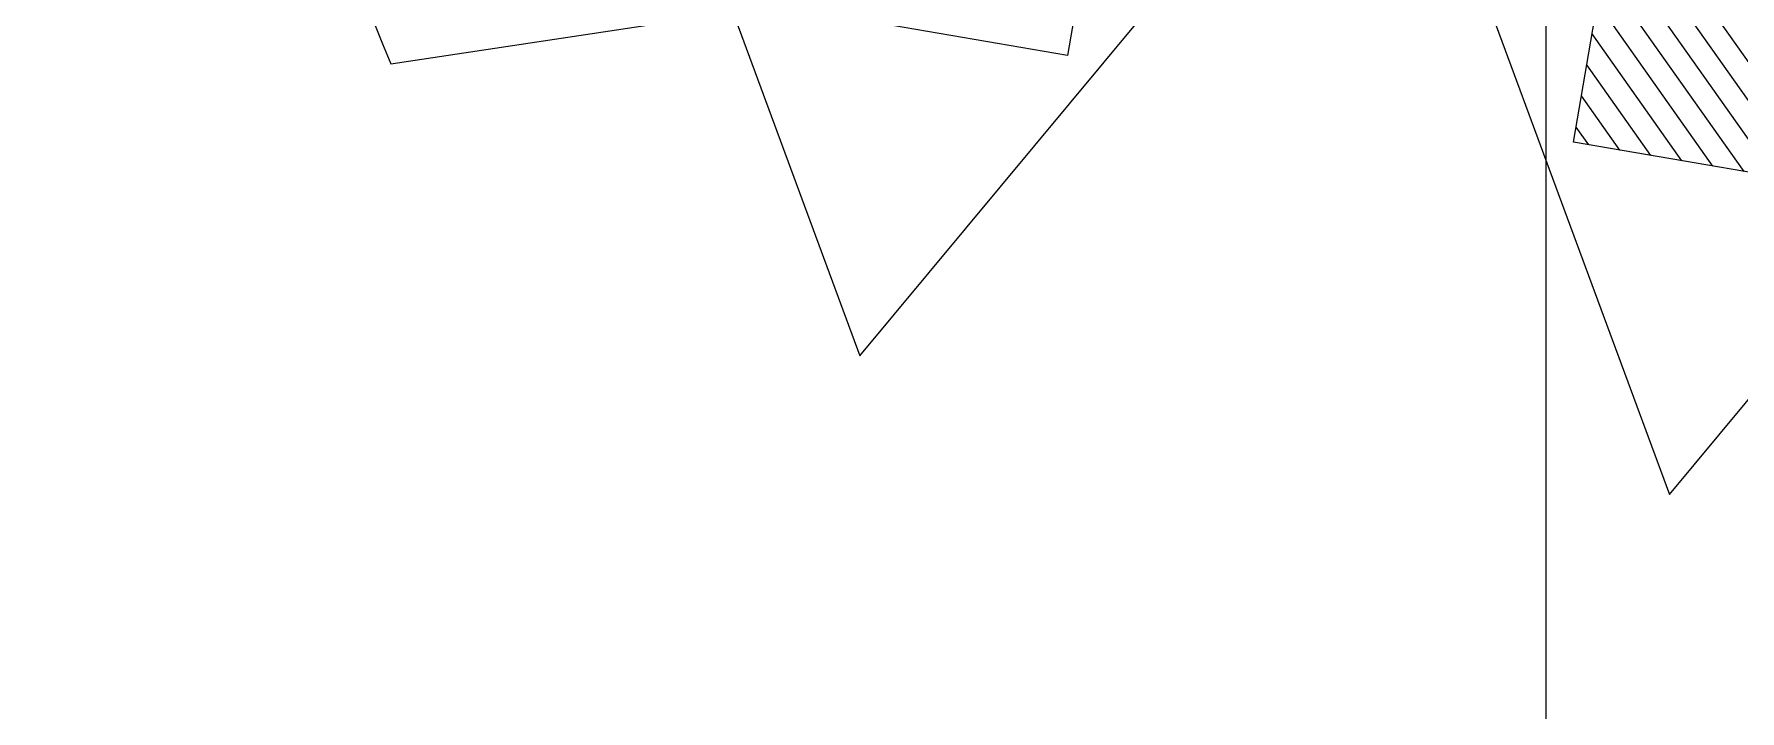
# Model space of a CAD drawing. Header units: inches. Extents: x 0 to 1813292486, y 0 to 3473589894.
# Drawn here: x 600523000 to 600523548, y 3473205422 to 3473205640 of the extents above; entities that cross this region are included whole.
import ezdxf

# ---------------------------------------------------------------- set-up
doc = ezdxf.new("R2010")
doc.units = ezdxf.units.IN
doc.header["$LTSCALE"] = 1000
doc.header["$MEASUREMENT"] = 0
doc.linetypes.add('AX-MALL-GIRD-200$0$DOTE', pattern=[2.4200000000000004, 2, -0.2, 0.02, -0.2])
for name, color, linetype in [('A-Anno-Note', 241, 'Continuous'), ('AX-MALL-DIM-P02$0$A-Detl-Thin', 131, 'Continuous'), ('AX-MALL-GIRD-200$0$A-Grid', 222, 'AX-MALL-GIRD-200$0$DOTE'), ('AX-MALL-P02-200$0$A-Anno-Note', 241, 'Continuous'), ('AX-MALL-WALL-P02$0$A-Anno-Note', 241, 'Continuous'), ('AX-MALL-WALL-P02-QT$0$A-Anno-Note', 241, 'Continuous'), ('AX-MALL-WALL-P02-QT$0$A-Detl-Patt', 8, 'Continuous'), ('AX-MALL-WALL-P02-QT$0$A-Detl-Thin', 131, 'Continuous'), ('AX-MALL-WALL-P02-QT$0$A-Hdrl', 31, 'Continuous'), ('AX-MALL-WALL-P02-QT$0$A-Wind', 4, 'Continuous'), ('AX-MALL-ZTKD-P02$0$A-Anno-Note', 241, 'Continuous'), ('PX-MALL-P02-LG$0$P-Exsh', 31, 'Continuous')]:
    doc.layers.add(name, color=color, linetype=linetype)

# ---------------------------------------------------------------- blocks, each defined once
blk = doc.blocks.new('AX-MALL-GIRD-200')
at = {"layer": 'AX-MALL-GIRD-200$0$A-Grid'}
blk.add_line((600362273.8649971, 3473177427.819103), (600323544.3260479, 3473073464.092021), dxfattribs=at)
blk = doc.blocks.new('AX-MALL-WALL-P02-QT$0$tj')
at = {"layer": 'AX-MALL-WALL-P02-QT$0$A-Detl-Patt'}
h = blk.add_hatch(dxfattribs=at)
h.set_pattern_fill('STEEL', color=256, scale=100.0000000000001, angle=50.43183869082386)
h.set_pattern_definition([(75.00000000004839, (-14278.19445574284, 156289.8254051208), (-153.3407249234246, 41.08752340989569), []), (75.00000000004839, (-14317.88195610046, 156358.5661673546), (-153.3407249234246, 41.08752340989569), [])])
edge = h.paths.add_edge_path()
edge.add_line((88101.273016572, 47666.64152574539), (87883.93542659283, 47459.84604215622))
edge.add_line((87883.93542659283, 47459.84604215622), (91571.54751467705, 43584.64122533798))
edge.add_arc((262949.389629302, 558937.705083496), 543101.4133620498, 251.6057364187558, 260.0288666978238)
edge.add_arc((172180.8466627672, -2862.146247219684), 27099.9982179492, 64.7128659603706, 96.9316049602786, ccw=False)
edge.add_arc((262948.9730309481, 558936.3205539446), 543099.9677998082, 261.6155114784545, 271.7251478115656)
edge.add_line((279298.9759148359, 16082.51663446426), (279298.9759315252, 16382.65274763107))
edge.add_arc((262948.9742454757, 558936.3204835369), 542799.9676941936, 261.62020364125146, 271.7261014454634, ccw=False)
edge.add_arc((172180.8456921196, -2862.14609140989), 27400.00151046549, 64.80631838577902, 96.83815911678944)
edge.add_arc((262949.394896181, 558937.7037490648), 542801.4137571028, 251.6136389015772, 260.02417327084333, ccw=False)
edge.add_line((91737.26096642017, 43845.69257831573), (88101.273016572, 47666.64152574539))
at = {"layer": 'AX-MALL-WALL-P02-QT$0$A-Detl-Thin'}
blk.add_lwpolyline([(163549.0969048738, 15543.38471794128, -0.6397237008462163), (164703.503718853, 23081.82205438614, -0.2197176871598326), (187079.3635630608, 19655.27036952972, -0.639723700731269), (185924.9567470551, 12116.83305311203, -0.2197176871428347)], format="xyb", close=True, dxfattribs=at)
at = {"layer": 'AX-MALL-WALL-P02-QT$0$A-Hdrl', "ltscale": 6}
for points in [[(163659.4563366175, 15710.18039321899, -0.6397237009326066), (164758.8913977146, 22889.64451742172, -0.2197176871618261), (186969.0041313171, 19488.47470140457, -0.6397237006999487), (185869.5690677166, 12309.01057815552, -0.2197176871425371)], [(163714.6360512972, 15793.57822608948, -0.6397237008757043), (164786.5852367878, 22793.55575561523, -0.2197176871584684), (186913.8244148493, 19405.07686567307, -0.6397237006947307), (185841.8752294779, 12405.09934902191, -0.2197176871411931)]]:
    blk.add_lwpolyline(points, format="xyb", close=True, dxfattribs=at)
blk = doc.blocks.new('AX-MALL-WALL-P02-QT$0$1300XF')
at = {"color": 4, "ltscale": 10}
blk.add_lwpolyline([(952.2166069821105, -429.1864013746381, -0.08331468260540871), (817.0773010216653, -604.1000171712949), (274.1162508055568, -255.7887004967779), (952.2949094976648, -429.2064241860062), (996.8880384489894, -254.8176262397319), (318.7093797512352, -81.39990255609155), (274.1162508055568, -255.7887004967779)], format="xyb", dxfattribs=at)
blk = doc.blocks.new('AX-MALL-WALL-P02-QT$0$mqst2')
at = {"color": 6, "xscale": -1, "rotation": 335.9008015717351}
blk.add_blockref('AX-MALL-WALL-P02-QT$0$1300XF', (310517.1553931236, -41425.82207489014), dxfattribs=at)
blk = doc.blocks.new('AX-MALL-WALL-P02-QT')
at = {"layer": 'AX-MALL-WALL-P02-QT$0$A-Anno-Note', "rotation": 339.5681613092181}
blk.add_blockref('AX-MALL-WALL-P02-QT$0$mqst2', (600052179.2710491, 3473232742.396311), dxfattribs=at)
at = {"layer": 'AX-MALL-WALL-P02-QT$0$A-Detl-Thin', "rotation": 339.5681613091762}
blk.add_blockref('AX-MALL-WALL-P02-QT$0$tj', (600144118.6961328, 3473128496.287411), dxfattribs=at)
at = {"layer": 'AX-MALL-WALL-P02-QT$0$A-Wind'}
blk.add_blockref('AX-MALL-GIRD-200', (0, 0), dxfattribs=at)
blk = doc.blocks.new('AX-MALL-WALL-P02')
at = {"layer": 'AX-MALL-WALL-P02$0$A-Anno-Note'}
blk.add_blockref('AX-MALL-WALL-P02-QT', (0, 0), dxfattribs=at)
blk = doc.blocks.new('PX-MALL-P02-LG$0$MHQ')
at = {"layer": 'PX-MALL-P02-LG$0$P-Exsh', "ltscale": 0.7}
h = blk.add_hatch(dxfattribs=at)
h.set_pattern_fill('ANSI31', color=256, scale=25, style=0)
h.set_pattern_definition([(45, (-160019.2306599375, -42228.3236173685), (-28.0633003783411, 28.0633003783411), [])])
h.paths.add_polyline_path([(-75.0000000015425, 185.1731819980414), (75, 185.1731819980414), (75, 35.17318199802685), (-75.0000000015425, 35.17318199802685)])
for points in [[(0, 346.4101615137042), (-200, -1.455191522836685e-11), (200, -1.455191522836685e-11)], [(0, 346.4101615137042), (-200, -1.455191522836685e-11), (200, -1.455191522836685e-11)], [(0, 346.4101615137042), (-200, -1.455191522836685e-11), (200, -1.455191522836685e-11)], [(-75.0000000015425, 185.1731819980414), (75, 185.1731819980414), (75, 35.17318199802685), (-75.0000000015425, 35.17318199802685)]]:
    blk.add_lwpolyline(points, close=True, dxfattribs=at)
blk = doc.blocks.new('PX-MALL-P02-LG$0$20200929200250')
at = {"layer": 'PX-MALL-P02-LG$0$P-Exsh', "ltscale": 0.7, "xscale": 0.6600000001490116, "yscale": 0.6600000001490116, "zscale": 0.6600000001490116}
for p in [(-132.0000001192093, 40), (131.9999997615814, 40)]:
    blk.add_blockref('PX-MALL-P02-LG$0$MHQ', p, dxfattribs=at)
blk = doc.blocks.new('PX-MALL-P02-LG$0$20211220143732')
at = {"layer": 'PX-MALL-P02-LG$0$P-Exsh'}
blk.add_blockref('PX-MALL-P02-LG$0$20200929200250', (-374.9999999407155, 219.6219584928522), dxfattribs=at)
blk = doc.blocks.new('PX-MALL-P02-LG')
at = {"layer": 'PX-MALL-P02-LG$0$P-Exsh', "rotation": 149.8408954705718}
blk.add_blockref('PX-MALL-P02-LG$0$20211220143732', (600327837.3586597, 3473086069.477576), dxfattribs=at)
blk = doc.blocks.new('AX-MALL-ZTKD-P02')
at = {"layer": 'AX-MALL-ZTKD-P02$0$A-Anno-Note'}
blk.add_blockref('AX-MALL-GIRD-200', (0, 0), dxfattribs=at)
blk = doc.blocks.new('AX-MALL-DIM-P02')
at = {"layer": 'AX-MALL-DIM-P02$0$A-Detl-Thin'}
blk.add_blockref('AX-MALL-ZTKD-P02', (-2.384185791015625e-06, 9.5367431640625e-07), dxfattribs=at)
blk = doc.blocks.new('AX-MALL-P02-200')
at = {"layer": 'AX-MALL-P02-200$0$A-Anno-Note'}
blk.add_blockref('AX-MALL-WALL-P02', (0, 0), dxfattribs=at)
for name in ['AX-MALL-DIM-P02', 'PX-MALL-P02-LG']:
    blk.add_blockref(name, (0, 0), dxfattribs=at)

msp = doc.modelspace()

# ---------------------------------------------------------------- block references
at = {"layer": 'A-Anno-Note', "rotation": 20.43183869077545}
msp.add_blockref('AX-MALL-P02-200', (1250392458.527329, 9048125.682563305), dxfattribs=at)

doc.saveas('drawing.dxf')
